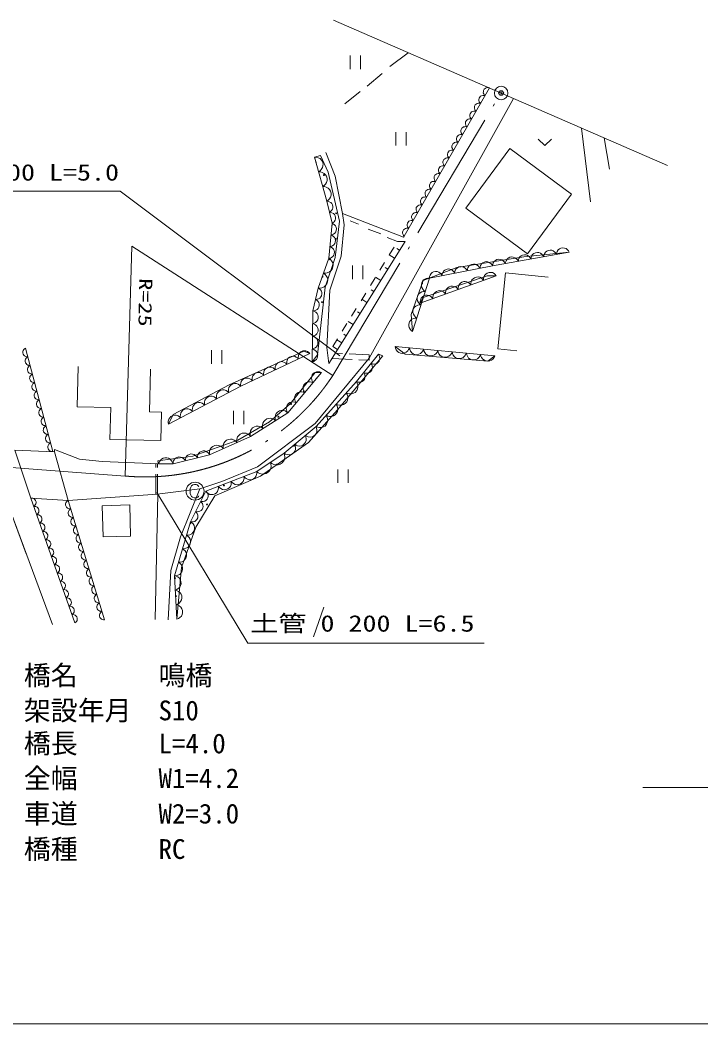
# Model space of a CAD drawing. Units: millimetres, scale not verified. Extents: x 40000 to 680000, y 20000 to 380000.
# Drawn here: x 186332 to 262127, y 205000 to 316657 of the extents above; entities that cross this region are included whole.
import ezdxf
from ezdxf.enums import TextEntityAlignment as Align

# ---------------------------------------------------------------- set-up
doc = ezdxf.new("R2010")
doc.units = ezdxf.units.MM
doc.header["$LTSCALE"] = 1000
doc.header["$PDMODE"] = 32
doc.header["$PDSIZE"] = 500
for name, pattern in [('USER1', [18.5, 14.557377, -1.819672, 0.303279, -1.819672]), ('USER2', [3, 2.25, -0.75]), ('USER3', [2, 1, -1])]:
    doc.linetypes.add(name, pattern=pattern)
for name, color, linetype, lineweight in [('M-BGD', 7, 'Continuous', 13), ('M-BGD-CRST', 7, 'Continuous', 13), ('M-BMK-LINE', 2, 'Continuous', 13), ('M-BMK-SRVR', 3, 'Continuous', 13), ('M-STR-HTXT', 7, 'Continuous', 13), ('M-STR-STR1', 1, 'Continuous', 13), ('M-TTL-BAND', 7, 'Continuous', 13)]:
    doc.layers.add(name, color=color, linetype=linetype, lineweight=lineweight)
doc.layers.add('M-OTRS', color=6, linetype='Continuous')
doc.styles.add('ＭＳ ゴシック', font='')
doc.styles.get('ＭＳ ゴシック').set_extended_font_data('MS Gothic')

# ---------------------------------------------------------------- blocks, each defined once
blk = doc.blocks.new('BUHIN15')
at = {"color": 6, "linetype": 'Continuous', "lineweight": 13}
for radius in [50, 1.5]:
    blk.add_circle((0, 0), radius, dxfattribs=at)
blk = doc.blocks.new('BUHIN1')
at = {"color": 7, "linetype": 'Continuous', "lineweight": 13}
blk.add_lwpolyline([(-459, 456), (-556, 420), (-628, 352), (-686, 259), (-720, 145), (-727, -50), (-703, -206), (-598, -369), (-462, -469), (-263, -516), (227, -533), (438, -501), (565, -430), (675, -289), (722, -110), (728, 80), (718, 225), (676, 302), (613, 374), (545, 406)], dxfattribs=at)
blk.add_circle((0, 0), 1000, dxfattribs=at)
blk = doc.blocks.new('BUHIN2')
at = {"color": 7, "linetype": 'Continuous', "lineweight": 13}
blk.add_lwpolyline([(749.5, -26.2), (699.3, 148.2), (614.5, 297.5), (474.1, 467.5), (312.3, 563.2), (138.2, 625.6), (-94.2, 633.7), (-272.3, 583.6), (-440.3, 499.4), (-592.3, 339.6), (-683.6, 196.5), (-749.5, 26.2)], dxfattribs=at)
blk = doc.blocks.new('BUHIN3')
at = {"color": 7, "linetype": 'Continuous', "lineweight": 13}
blk.add_lwpolyline([(499.7, -17.4), (466.2, 98.8), (409.7, 198.3), (316.1, 311.7), (208.2, 375.5), (92.1, 417), (-62.8, 422.4), (-181.5, 389.1), (-293.6, 332.9), (-394.8, 226.4), (-455.7, 131), (-499.7, 17.4)], dxfattribs=at)
blk = doc.blocks.new('BUHIN5')
at = {"color": 7, "linetype": 'Continuous', "lineweight": 13}
for p, q in [((770, 547), (-730, 600)), ((-770, -551), (729, -603))]:
    blk.add_line(p, q, dxfattribs=at)
blk = doc.blocks.new('BUHIN8')
at = {"color": 3, "linetype": 'Continuous', "lineweight": 13}
for radius in [750, 22.5]:
    blk.add_circle((0, 0), radius, dxfattribs=at)
blk = doc.blocks.new('BUHIN6')
at = {"color": 7, "linetype": 'Continuous', "lineweight": 13}
blk.add_lwpolyline([(-382, -737), (352, -12), (-330, 762)], dxfattribs=at)

msp = doc.modelspace()

# ---------------------------------------------------------------- linework, layer by layer
at = {"layer": 'M-BGD'}
for p, q in [((229525, 313017), (227493, 311493)), ((226646, 310731), (224953, 309291)), ((224191, 308699), (222497, 307344)), ((229101, 292612), (238584, 309122)), ((225207, 279065), (241264, 307939)), ((248838, 304644), (249845, 296422)), ((251347, 303552), (251961, 300063)), ((219111, 301417), (219788, 301587)), ((219788, 301587), (220635, 299724)), ((221397, 299301), (220381, 301925)), ((235959, 295745), (240867, 302371)), ((247725, 297291), (240867, 302371)), ((220465, 296507), (219111, 301417)), ((219111, 301417), (219280, 300825)), ((220635, 299724), (221905, 294305)), ((222243, 295152), (221397, 299301)), ((242817, 290665), (247725, 297291)), ((221058, 294051), (220465, 296507)), ((222413, 293882), (222243, 295152)), ((222243, 295152), (229017, 292527)), ((235959, 295745), (242817, 290665)), ((220719, 290157), (221058, 294051)), ((221058, 294051), (221058, 293797)), ((221905, 294305), (221397, 290241)), ((222413, 293882), (222074, 290411)), ((223069, 294335), (224021, 293967)), ((225099, 293399), (226477, 292866)), ((229017, 292527), (229101, 292612)), ((229186, 292019), (220719, 278473)), ((227211, 292455), (228339, 292019)), ((229186, 292019), (228339, 292019)), ((220804, 286601), (222074, 290411)), ((228031, 290171), (227432, 290546)), ((228579, 291048), (228275, 291238)), ((234943, 289141), (242394, 290326)), ((247474, 290834), (238923, 289310)), ((242394, 290326), (247474, 290834)), ((219534, 286855), (220719, 290157)), ((221397, 290241), (220296, 286939)), ((220719, 290157), (220804, 289987)), ((238923, 289310), (231895, 287955)), ((227261, 288940), (226966, 289125)), ((239346, 288209), (230879, 285161)), ((231218, 287701), (234943, 289141)), ((231221, 285811), (238330, 288209)), ((238330, 288209), (239346, 288209)), ((240362, 288548), (239515, 280081)), ((240362, 288548), (245114, 288072)), ((226491, 287708), (225908, 288073)), ((229863, 283891), (231218, 287701)), ((231895, 287955), (230033, 282029)), ((218941, 284315), (219534, 286855)), ((219449, 279404), (220296, 286939)), ((220465, 280251), (220804, 286601)), ((225722, 286477), (225434, 286657)), ((224952, 285246), (224385, 285600)), ((230879, 285161), (231221, 285811)), ((218857, 278642), (218941, 284315)), ((224182, 284014), (223903, 284189)), ((230033, 282029), (229863, 283891)), ((223413, 282783), (222862, 283127)), ((222643, 281551), (222372, 281721)), ((221143, 280335), (221651, 279997)), ((222136, 280740), (221602, 281074)), ((228085, 280335), (239177, 279319)), ((229186, 279489), (228085, 280335)), ((189974, 268657), (186937, 280166)), ((218603, 279573), (210898, 275933)), ((215724, 278811), (217925, 279827)), ((217925, 279827), (218603, 279573)), ((219449, 279404), (218857, 278642)), ((220719, 278473), (220465, 280251)), ((226731, 279319), (221651, 273308)), ((223767, 276441), (226223, 279489)), ((226223, 279489), (226731, 279319)), ((226223, 279489), (226731, 279319)), ((238415, 278727), (229186, 279489)), ((239177, 279319), (238415, 278727)), ((239515, 280081), (241644, 279867)), ((192695, 273647), (192796, 278114)), ((209628, 276102), (215724, 278811)), ((219195, 271784), (225207, 279065)), ((200864, 277828), (200756, 273084)), ((219873, 277457), (216147, 272969)), ((216401, 273985), (219195, 277457)), ((219195, 277457), (219873, 277457)), ((219195, 277457), (219873, 277457)), ((210898, 275933), (202855, 271699)), ((203363, 272800), (209628, 276102)), ((219280, 271445), (223767, 276441)), ((192695, 273647), (196420, 273562)), ((196420, 273562), (196338, 270010)), ((214115, 271953), (216401, 273985)), ((202062, 273054), (200756, 273084)), ((201989, 269881), (202062, 273054)), ((202855, 271699), (203363, 272800)), ((216147, 272969), (211999, 270345)), ((221651, 273308), (218433, 269667)), ((210559, 269921), (214115, 271953)), ((212761, 266958), (219195, 271784)), ((215724, 268482), (219280, 271445)), ((211999, 270345), (207427, 268313)), ((196338, 270010), (201989, 269881)), ((205564, 268143), (210559, 269921)), ((218433, 269667), (213099, 265942)), ((190155, 268651), (185752, 268821)), ((190155, 268905), (192949, 267805)), ((190155, 268905), (190155, 268651)), ((201669, 267635), (205564, 268143)), ((207427, 268313), (203363, 267297)), ((212676, 266450), (215724, 268482)), ((192949, 267805), (195489, 267551)), ((195489, 267551), (201754, 267297)), ((201754, 267297), (201669, 267635)), ((203363, 267297), (201754, 267297)), ((208781, 265349), (212761, 266958)), ((207003, 264249), (212676, 266450)), ((213099, 265942), (208019, 263741)), ((206326, 264503), (208781, 265349)), ((187022, 257306), (184482, 264164)), ((189938, 249432), (184482, 264164)), ((191679, 263233), (201585, 263910)), ((201674, 263921), (201378, 249985)), ((201585, 263910), (206326, 264503)), ((206326, 264503), (204209, 259169)), ((205310, 260862), (207003, 264249)), ((208019, 263741), (205903, 260269)), ((187530, 263487), (191679, 263233)), ((187530, 263487), (192441, 249601)), ((195743, 249940), (191679, 263233)), ((195489, 262640), (198537, 262725)), ((195489, 262640), (195585, 259165)), ((198537, 262725), (198633, 259250)), ((203532, 254851), (205310, 260862)), ((205903, 260269), (204294, 255782)), ((198633, 259250), (195585, 259165)), ((204209, 259169), (203109, 255443)), ((204294, 255782), (203786, 250025)), ((203109, 255443), (202809, 249943)), ((203786, 250025), (203532, 254851))]:
    msp.add_line(p, q, dxfattribs=at)
at = {"layer": 'M-BGD', "linetype": 'USER3'}
msp.add_line((221143, 280335), (228339, 292019), dxfattribs=at)
at = {"layer": 'M-BGD', "linetype": 'USER2'}
for p, q in [((225211, 279413), (221424, 279602)), ((225181, 278814), (225211, 279413)), ((221060, 279019), (225181, 278814)), ((201445, 263900), (201449, 267297)), ((201645, 263900), (201649, 267296))]:
    msp.add_line(p, q, dxfattribs=at)
at = {"layer": 'M-BGD'}
for centre in [(220164, 299423), (221516, 295160), (221474, 292332), (219955, 285283), (217919, 275368), (216505, 273953), (215090, 272539), (216805, 269309), (209031, 264886), (207141, 262781)]:
    msp.add_circle(centre, 50, dxfattribs=at)
for centre, start, end in [((219997, 288111), 236.75249, 83.76381), ((231076, 287375), 279.62574, 41.21883), ((219333, 276782), 68.908, 211.69235), ((214915, 267204), 39.99049, 209.86648), ((211028, 264993), 93.77575, 133.07548), ((205251, 260677), 258.25712, 68.78748), ((205358, 258680), 98.3222, 222.22373), ((203575, 254579), 237.20313, 128.82254), ((203682, 252581), 234.20626, 131.81941), ((203790, 250584), 20.21019, 134.94816), ((203790, 250584), 231.0775, 329.70414)]:
    msp.add_arc(centre, 50, start, end, dxfattribs=at)
at = {"layer": 'M-BGD-CRST'}
msp.add_line((255671, 231307), (291696, 231307), dxfattribs=at)
at = {"layer": 'M-BMK-LINE'}
for p, q in [((221227, 316657), (258396, 300486)), ((198029, 265942), (198791, 291511)), ((198791, 291511), (221143, 277118))]:
    msp.add_line(p, q, dxfattribs=at)
at = {"layer": 'M-BMK-LINE', "linetype": 'USER1'}
for p, q in [((221143, 277118), (239500, 307895)), ((183874, 266986), (198029, 265942))]:
    msp.add_line(p, q, dxfattribs=at)
msp.add_arc((200247, 290843), 25000, 264.90848, 326.70059, dxfattribs=at)
at = {"layer": 'M-OTRS'}
msp.add_point((239885, 308539), dxfattribs=at)
at = {"layer": 'M-STR-HTXT'}
for p, q in [((197459, 297632), (172313, 297632)), ((197459, 297632), (221943, 279316)), ((211686, 247363), (201541, 264096)), ((220138, 251347), (218991, 248063)), ((237993, 247363), (211686, 247363)), ((236832, 247363), (211686, 247363))]:
    msp.add_line(p, q, dxfattribs=at)
at = {"layer": 'M-STR-STR1'}
for p, q in [((185752, 268821), (190155, 268651)), ((187530, 263487), (185752, 268821)), ((190155, 268651), (191679, 263233)), ((191679, 263233), (187530, 263487))]:
    msp.add_line(p, q, dxfattribs=at)
at = {"layer": 'M-TTL-BAND'}
msp.add_line((40000, 205000), (579000, 205000), dxfattribs=at)

# ---------------------------------------------------------------- block references
at = {"layer": 'M-BGD', "rotation": 272}
for name, p in [('BUHIN5', (223659, 311960)), ('BUHIN5', (228742, 303442)), ('BUHIN6', (244757, 303059)), ('BUHIN5', (223916, 288602)), ('BUHIN5', (208206, 279187)), ('BUHIN5', (210661, 272450)), ('BUHIN5', (222278, 265932)), ('BUHIN1', (205810, 264257))]:
    msp.add_blockref(name, p, dxfattribs=at)
at = {"layer": 'M-BGD'}
for name, p, xscale, yscale, rotation in [('BUHIN3', (238334, 308687), 1.002086, 1.002086, 62.12781), ('BUHIN3', (237835, 307818), 1.002086, 1.002086, 62.12781), ('BUHIN3', (237336, 306949), 1.002086, 1.002086, 62.12781), ('BUHIN3', (236837, 306080), 1.002086, 1.002086, 62.12781), ('BUHIN3', (235838, 304342), 1.002086, 1.002086, 62.12781), ('BUHIN3', (236338, 305211), 1.002086, 1.002086, 62.12781), ('BUHIN3', (235339, 303473), 1.002086, 1.002086, 62.12781), ('BUHIN3', (234840, 302604), 1.002086, 1.002086, 62.12781), ('BUHIN2', (219336, 300598), 1.131839, 1.131839, 287.41696), ('BUHIN3', (233842, 300867), 1.002086, 1.002086, 62.12781), ('BUHIN3', (234341, 301735), 1.002086, 1.002086, 62.12781), ('BUHIN3', (233343, 299998), 1.002086, 1.002086, 62.12781), ('BUHIN2', (219788, 298962), 1.131839, 1.131839, 287.41696), ('BUHIN3', (232844, 299129), 1.002086, 1.002086, 62.12781), ('BUHIN2', (220239, 297325), 1.131839, 1.131839, 287.41696), ('BUHIN3', (232345, 298260), 1.002086, 1.002086, 62.12781), ('BUHIN3', (231347, 296522), 1.002086, 1.002086, 62.12781), ('BUHIN3', (231846, 297391), 1.002086, 1.002086, 62.12781), ('BUHIN2', (220613, 295893), 0.8421923, 0.8421923, 285.57435), ('BUHIN3', (230847, 295653), 1.002086, 1.002086, 62.12781), ('BUHIN2', (220909, 294665), 0.8421923, 0.8421923, 285.57435), ('BUHIN3', (230348, 294784), 1.002086, 1.002086, 62.12781), ('BUHIN2', (221001, 293402), 0.8686064, 0.8686064, 267.02452), ('BUHIN3', (229350, 293046), 1.002086, 1.002086, 62.12781), ('BUHIN3', (229849, 293915), 1.002086, 1.002086, 62.12781), ('BUHIN2', (220888, 292104), 0.8686064, 0.8686064, 267.02452), ('BUHIN2', (220775, 290806), 0.8686064, 0.8686064, 267.02452), ('BUHIN2', (246761, 290707), 0.9650829, 0.9650829, 12.10541), ('BUHIN2', (241060, 289691), 0.9650829, 0.9650829, 12.10541), ('BUHIN2', (242485, 289945), 0.9650829, 0.9650829, 12.10541), ('BUHIN2', (243911, 290199), 0.9650829, 0.9650829, 12.10541), ('BUHIN2', (245336, 290453), 0.9650829, 0.9650829, 12.10541), ('BUHIN2', (220422, 289331), 1.169397, 1.169397, 252.2583), ('BUHIN2', (235409, 288632), 0.9543228, 0.9543228, 12.91274), ('BUHIN2', (236814, 288903), 0.9543228, 0.9543228, 12.91274), ('BUHIN2', (238220, 289174), 0.9543228, 0.9543228, 12.91274), ('BUHIN2', (239635, 289437), 0.9650829, 0.9650829, 12.10541), ('BUHIN2', (219830, 287680), 1.169397, 1.169397, 252.2583), ('BUHIN2', (231662, 287214), 1.035274, 1.035274, 74.55684), ('BUHIN2', (232597, 288090), 0.9543228, 0.9543228, 12.91274), ('BUHIN2', (234003, 288361), 0.9543228, 0.9543228, 12.91274), ('BUHIN2', (237229, 287447), 0.9998793, 0.9998793, 21.79814), ('BUHIN2', (238640, 287955), 0.9998793, 0.9998793, 21.79814), ('BUHIN2', (234406, 286431), 0.9998793, 0.9998793, 21.79814), ('BUHIN2', (235818, 286939), 0.9998793, 0.9998793, 21.79814), ('BUHIN2', (219385, 286220), 0.8694358, 0.8694358, 258.85874), ('BUHIN2', (231196, 285732), 1.035274, 1.035274, 74.55684), ('BUHIN2', (231584, 285415), 0.9998793, 0.9998793, 21.79814), ('BUHIN2', (232995, 285923), 0.9998793, 0.9998793, 21.79814), ('BUHIN2', (219089, 284950), 0.8694358, 0.8694358, 258.85874), ('BUHIN2', (230731, 284251), 1.035274, 1.035274, 74.55684), ('BUHIN2', (218930, 283605), 0.9456033, 0.9456033, 271.15172), ('BUHIN2', (230265, 282769), 1.035274, 1.035274, 74.55684), ('BUHIN2', (218909, 282187), 0.9456033, 0.9456033, 271.15172), ('BUHIN2', (218888, 280769), 0.9456033, 0.9456033, 271.15172), ('BUHIN2', (228877, 280262), 1.060803, 1.060803, 176.76646), ('BUHIN3', (187063, 279686), 0.9918455, 0.9918455, 106.78568), ('BUHIN3', (187316, 278727), 0.9918455, 0.9918455, 106.78568), ('BUHIN2', (216676, 278663), 0.9468383, 0.9468383, 27.28701), ('BUHIN2', (217960, 279269), 0.9468383, 0.9468383, 27.28701), ('BUHIN2', (218867, 279351), 0.9456033, 0.9456033, 271.15172), ('BUHIN2', (225813, 278981), 0.8698573, 0.8698573, 233.13908), ('BUHIN2', (230461, 280117), 1.060803, 1.060803, 176.76646), ('BUHIN2', (232046, 279972), 1.060803, 1.060803, 176.76646), ('BUHIN2', (233631, 279827), 1.060803, 1.060803, 176.76646), ('BUHIN2', (235215, 279681), 1.060803, 1.060803, 176.76646), ('BUHIN2', (236800, 279536), 1.060803, 1.060803, 176.76646), ('BUHIN2', (238384, 279391), 1.060803, 1.060803, 176.76646), ('BUHIN3', (187569, 277768), 0.9918455, 0.9918455, 106.78568), ('BUHIN2', (214108, 277449), 0.9468383, 0.9468383, 27.28701), ('BUHIN2', (215392, 278056), 0.9468383, 0.9468383, 27.28701), ('BUHIN2', (224995, 277965), 0.8698573, 0.8698573, 233.13908), ('BUHIN3', (187822, 276809), 0.9918455, 0.9918455, 106.78568), ('BUHIN2', (211540, 276236), 0.9468383, 0.9468383, 27.28701), ('BUHIN2', (212824, 276843), 0.9468383, 0.9468383, 27.28701), ('BUHIN2', (219407, 276896), 0.9721838, 0.9721838, 52.30012), ('BUHIN2', (224176, 276949), 0.8698573, 0.8698573, 233.13908), ('BUHIN3', (188076, 275850), 0.9918455, 0.9918455, 106.78568), ('BUHIN2', (208887, 274874), 1.009929, 1.009929, 29.76324), ('BUHIN2', (210227, 275580), 1.009929, 1.009929, 29.76324), ('BUHIN2', (218475, 275774), 0.9721838, 0.9721838, 52.30012), ('BUHIN2', (223206, 275816), 1.119191, 1.119191, 230.07242), ('BUHIN3', (188329, 274891), 0.9918455, 0.9918455, 106.78568), ('BUHIN2', (207546, 274168), 1.009929, 1.009929, 29.76324), ('BUHIN2', (217544, 274652), 0.9721838, 0.9721838, 52.30012), ('BUHIN2', (222084, 274567), 1.119191, 1.119191, 230.07242), ('BUHIN3', (188582, 273932), 0.9918455, 0.9918455, 106.78568), ('BUHIN2', (204865, 272757), 1.009929, 1.009929, 29.76324), ('BUHIN2', (206206, 273463), 1.009929, 1.009929, 29.76324), ('BUHIN2', (215455, 272531), 1.090733, 1.090733, 34.31719), ('BUHIN2', (216612, 273530), 0.9721838, 0.9721838, 52.30012), ('BUHIN2', (220962, 273318), 1.119191, 1.119191, 230.07242), ('BUHIN3', (188835, 272973), 0.9918455, 0.9918455, 106.78568), ('BUHIN3', (189088, 272014), 0.9918455, 0.9918455, 106.78568), ('BUHIN2', (203525, 272051), 1.009929, 1.009929, 29.76324), ('BUHIN2', (214073, 271657), 1.090733, 1.090733, 34.31719), ('BUHIN2', (219840, 272069), 1.119191, 1.119191, 230.07242), ('BUHIN3', (189341, 271055), 0.9918455, 0.9918455, 106.78568), ('BUHIN2', (212690, 270782), 1.090733, 1.090733, 34.31719), ('BUHIN2', (218687, 270951), 1.028592, 1.028592, 221.80236), ('BUHIN3', (189594, 270096), 0.9918455, 0.9918455, 106.78568), ('BUHIN2', (209713, 269329), 1.111826, 1.111826, 25.96251), ('BUHIN2', (211237, 270006), 1.111826, 1.111826, 25.96251), ('BUHIN2', (217502, 269963), 1.028592, 1.028592, 221.80236), ('BUHIN3', (189847, 269137), 0.9918455, 0.9918455, 106.78568), ('BUHIN2', (208189, 268651), 1.111826, 1.111826, 25.96251), ('BUHIN2', (216316, 268975), 1.028592, 1.028592, 221.80236), ('BUHIN2', (202558, 267297), 1.072664, 1.072664, 2), ('BUHIN2', (204040, 267466), 0.9309058, 0.9309058, 16.0362), ('BUHIN2', (205395, 267805), 0.9309058, 0.9309058, 16.0362), ('BUHIN2', (206749, 268143), 0.9309058, 0.9309058, 16.0362), ('BUHIN2', (214962, 267974), 1.221078, 1.221078, 215.69001), ('BUHIN2', (213438, 266958), 1.221078, 1.221078, 215.69001), ('BUHIN2', (210548, 265624), 1.014168, 1.014168, 203.20518), ('BUHIN2', (211966, 266174), 1.014168, 1.014168, 203.20518), ('BUHIN2', (207712, 264524), 1.014168, 1.014168, 203.20518), ('BUHIN2', (209130, 265074), 1.014168, 1.014168, 203.20518), ('BUHIN3', (187693, 263024), 0.9819232, 0.9819232, 291.47693), ('BUHIN2', (206720, 263684), 0.8414565, 0.8414565, 245.4418), ('BUHIN3', (188021, 262098), 0.9819232, 0.9819232, 291.47693), ('BUHIN3', (191824, 262758), 0.9928827, 0.9928827, 108.9997), ('BUHIN2', (206156, 262555), 0.8414565, 0.8414565, 245.4418), ('BUHIN3', (188348, 261172), 0.9819232, 0.9819232, 291.47693), ('BUHIN3', (192114, 261808), 0.9928827, 0.9928827, 108.9997), ('BUHIN3', (192404, 260859), 0.9928827, 0.9928827, 108.9997), ('BUHIN2', (205592, 261426), 0.8414565, 0.8414565, 245.4418), ('BUHIN3', (188675, 260246), 0.9819232, 0.9819232, 291.47693), ('BUHIN3', (192695, 259909), 0.9928827, 0.9928827, 108.9997), ('BUHIN2', (205087, 260110), 1.044741, 1.044741, 255.52223), ('BUHIN3', (189003, 259321), 0.9819232, 0.9819232, 291.47693), ('BUHIN3', (192985, 258960), 0.9928827, 0.9928827, 108.9997), ('BUHIN2', (204643, 258607), 1.044741, 1.044741, 255.52223), ('BUHIN3', (189330, 258395), 0.9819232, 0.9819232, 291.47693), ('BUHIN3', (189658, 257469), 0.9819232, 0.9819232, 291.47693), ('BUHIN3', (193275, 258010), 0.9928827, 0.9928827, 108.9997), ('BUHIN3', (189985, 256544), 0.9819232, 0.9819232, 291.47693), ('BUHIN3', (193565, 257061), 0.9928827, 0.9928827, 108.9997), ('BUHIN2', (204198, 257105), 1.044741, 1.044741, 255.52223), ('BUHIN3', (190312, 255618), 0.9819232, 0.9819232, 291.47693), ('BUHIN3', (193856, 256111), 0.9928827, 0.9928827, 108.9997), ('BUHIN2', (203754, 255602), 1.044741, 1.044741, 255.52223), ('BUHIN3', (190640, 254692), 0.9819232, 0.9819232, 291.47693), ('BUHIN3', (194146, 255162), 0.9928827, 0.9928827, 108.9997), ('BUHIN3', (194436, 254212), 0.9928827, 0.9928827, 108.9997), ('BUHIN2', (203574, 254046), 1.073929, 1.073929, 275.01269), ('BUHIN3', (190967, 253766), 0.9819232, 0.9819232, 291.47693), ('BUHIN3', (194727, 253263), 0.9928827, 0.9928827, 108.9997), ('BUHIN3', (191295, 252841), 0.9819232, 0.9819232, 291.47693), ('BUHIN3', (191622, 251915), 0.9819232, 0.9819232, 291.47693), ('BUHIN3', (195017, 252313), 0.9928827, 0.9928827, 108.9997), ('BUHIN2', (203659, 252438), 1.073929, 1.073929, 275.01269), ('BUHIN3', (191949, 250989), 0.9819232, 0.9819232, 291.47693), ('BUHIN3', (195307, 251364), 0.9928827, 0.9928827, 108.9997), ('BUHIN2', (203743, 250829), 1.073929, 1.073929, 275.01269), ('BUHIN3', (192277, 250063), 0.9819232, 0.9819232, 291.47693), ('BUHIN3', (195597, 250414), 0.9928827, 0.9928827, 108.9997)]:
    msp.add_blockref(name, p, dxfattribs=dict(at, xscale=xscale, yscale=yscale, rotation=rotation))
at = {"layer": 'M-BMK-SRVR', "rotation": 272}
msp.add_blockref('BUHIN8', (239884, 308539), dxfattribs=at)
at = {"layer": 'M-OTRS', "rotation": 114}
msp.add_blockref('BUHIN15', (239897, 308534), dxfattribs=at)

# ---------------------------------------------------------------- texts
at = {"layer": 'M-BGD', "style": 'ＭＳ ゴシック', "width": 1.35}
msp.add_text('R=25', height=1466, rotation=268.9, dxfattribs=at).set_placement((199169, 287967), align=Align.BOTTOM_LEFT)
at = {"layer": 'M-STR-HTXT', "style": 'ＭＳ ゴシック', "width": 1.25}
for s, p in [('土管 0 300 L=5.0', (172394, 298251)), ('土管 0 200 L=6.5', (211967, 248082))]:
    msp.add_text(s, height=1833, dxfattribs=at).set_placement(p, align=Align.BOTTOM_LEFT)
at = {"layer": 'M-STR-STR1', "style": 'ＭＳ ゴシック'}
for s, p in [('橋名\u3000\u3000\u3000鳴橋', (186748, 242013)), ('架設年月\u3000S10', (186748, 238108)), ('橋長\u3000\u3000\u3000L=4.0', (186748, 234441)), ('全幅\u3000\u3000\u3000W1=4.2', (186748, 230570)), ('車道\u3000\u3000\u3000W2=3.0', (186748, 226631)), ('橋種\u3000\u3000\u3000RC', (186748, 222693))]:
    msp.add_text(s, height=2199, dxfattribs=at).set_placement(p, align=Align.BOTTOM_LEFT)

doc.saveas('drawing.dxf')
